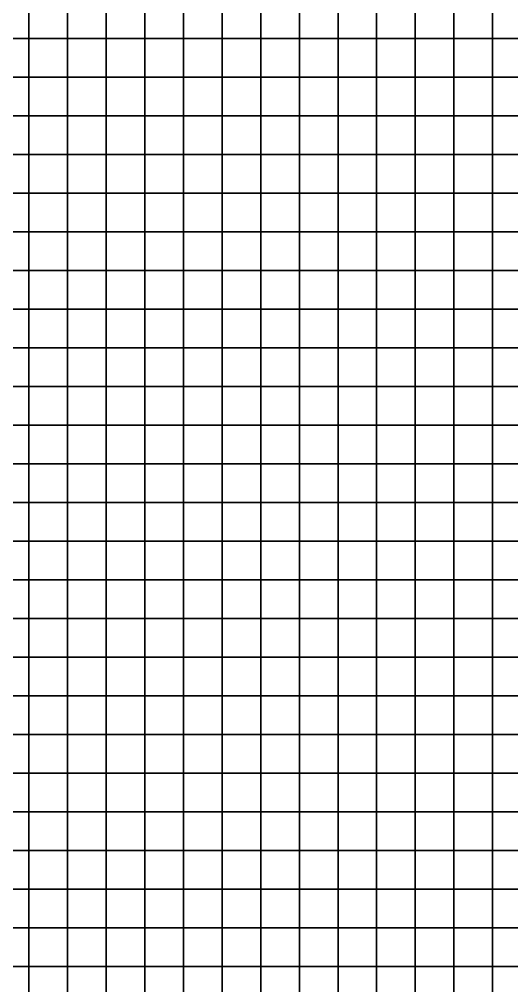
# Model space of a CAD drawing. Extents: x -32000 to 32000, y -32000 to 32000.
# Drawn here: x 8160 to 16317, y 320 to 16317 of the extents above; entities that cross this region are included whole.
import ezdxf

# ---------------------------------------------------------------- set-up
doc = ezdxf.new("R2010")
doc.units = 0

msp = doc.modelspace()

# ---------------------------------------------------------------- linework, layer by layer
at = {"color": 1}
for points in [[(7680, 16000, 3570.229), (8320, 16000, 3350.7786), (8320, 16640, 3401.2859), (7680, 16640, 3592.6365)], [(8320, 16000, 3350.7786), (8960, 16000, 3304.5771), (8960, 16640, 3305.9028), (8320, 16640, 3401.2859)], [(8960, 16000, 3304.5771), (9600, 16000, 3301.3774), (9600, 16640, 3306.0391), (8960, 16640, 3305.9028)], [(9600, 16000, 3301.3774), (10239.9961, 16000, 3302.4307), (10239.9961, 16640, 3425.147), (9600, 16640, 3306.0391)], [(10239.9961, 16000, 3302.4307), (10879.9961, 16000, 3128.3542), (10879.9961, 16640, 3186.5723), (10239.9961, 16640, 3425.147)], [(10879.9961, 16000, 3128.3542), (11520, 16000, 2755.7507), (11520, 16640, 2664.1694), (10879.9961, 16640, 3186.5723)], [(11520, 16000, 2755.7507), (12160, 16000, 2540.5693), (12160, 16640, 2395.7163), (11520, 16640, 2664.1694)], [(12160, 16000, 2540.5693), (12800, 16000, 2430.728), (12800, 16640, 2375.4512), (12160, 16640, 2395.7163)], [(12800, 16000, 2430.728), (13440, 16000, 2369.3953), (13440, 16640, 2366.1953), (12800, 16640, 2375.4512)], [(13440, 16000, 2369.3953), (14079.9961, 16000, 2370.7207), (14079.9961, 16640, 2367.5208), (13440, 16640, 2366.1953)], [(14079.9961, 16000, 2370.7207), (14719.9961, 16000, 2372.0461), (14719.9961, 16640, 2370.7207), (14079.9961, 16640, 2367.5208)], [(14719.9961, 16000, 2372.0461), (15360, 16000, 2375.2461), (15360, 16640, 2373.9207), (14719.9961, 16640, 2370.7207)], [(15360, 16000, 2375.2461), (16000, 16000, 2378.446), (16000, 16640, 2377.1206), (15360, 16640, 2373.9207)], [(16000, 16000, 2378.446), (16640, 16000, 2381.646), (16640, 16640, 2380.3206), (16000, 16640, 2377.1206)], [(7680, 15360, 3390.1912), (8320, 15360, 3306.4519), (8320, 16000, 3350.7786), (7680, 16000, 3570.229)], [(8320, 15360, 3306.4519), (8960, 15360, 3303.252), (8960, 16000, 3304.5771), (8320, 16000, 3350.7786)], [(8960, 15360, 3303.252), (9600, 15360, 3300.0518), (9600, 16000, 3301.3774), (8960, 16000, 3304.5771)], [(9600, 15360, 3300.0518), (10239.9961, 15360, 3296.8521), (10239.9961, 16000, 3302.4307), (9600, 16000, 3301.3774)], [(10239.9961, 15360, 3296.8521), (10879.9961, 15360, 3214.2483), (10879.9961, 16000, 3128.3542), (10239.9961, 16000, 3302.4307)], [(10879.9961, 15360, 3214.2483), (11520, 15360, 2991.0708), (11520, 16000, 2755.7507), (10879.9961, 16000, 3128.3542)], [(11520, 15360, 2991.0708), (12160, 15360, 2772.7942), (12160, 16000, 2540.5693), (11520, 16000, 2755.7507)], [(12160, 15360, 2772.7942), (12800, 15360, 2529.6687), (12800, 16000, 2430.728), (12160, 16000, 2540.5693)], [(12800, 15360, 2529.6687), (13440, 15360, 2390.9829), (13440, 16000, 2369.3953), (12800, 16000, 2430.728)], [(13440, 15360, 2390.9829), (14079.9961, 15360, 2374.8635), (14079.9961, 16000, 2370.7207), (13440, 16000, 2369.3953)], [(14079.9961, 15360, 2374.8635), (14719.9961, 15360, 2375.2461), (14719.9961, 16000, 2372.0461), (14079.9961, 16000, 2370.7207)], [(14719.9961, 15360, 2375.2461), (15360, 15360, 2376.5715), (15360, 16000, 2375.2461), (14719.9961, 16000, 2372.0461)], [(15360, 15360, 2376.5715), (16000, 15360, 2379.7715), (16000, 16000, 2378.446), (15360, 16000, 2375.2461)], [(16000, 15360, 2379.7715), (16640, 15360, 2382.9714), (16640, 16000, 2381.646), (16000, 16000, 2378.446)], [(7680, 14719.9961, 3319.1943), (8320, 14719.9961, 3307.7773), (8320, 15360, 3306.4519), (7680, 15360, 3390.1912)], [(8320, 14719.9961, 3307.7773), (8960, 14719.9961, 3304.5771), (8960, 15360, 3303.252), (8320, 15360, 3306.4519)], [(8960, 14719.9961, 3304.5771), (9600, 14719.9961, 3301.3774), (9600, 15360, 3300.0518), (8960, 15360, 3303.252)], [(9600, 14719.9961, 3301.3774), (10239.9961, 14719.9961, 3313.7166), (10239.9961, 15360, 3296.8521), (9600, 15360, 3300.0518)], [(10239.9961, 14719.9961, 3313.7166), (10879.9961, 14719.9961, 3361.4468), (10879.9961, 15360, 3214.2483), (10239.9961, 15360, 3296.8521)], [(10879.9961, 14719.9961, 3361.4468), (11520, 14719.9961, 3235.4263), (11520, 15360, 2991.0708), (10879.9961, 15360, 3214.2483)], [(11520, 14719.9961, 3235.4263), (12160, 14719.9961, 2981.0305), (12160, 15360, 2772.7942), (11520, 15360, 2991.0708)], [(12160, 14719.9961, 2981.0305), (12800, 14719.9961, 2725.5112), (12800, 15360, 2529.6687), (12160, 15360, 2772.7942)], [(12800, 14719.9961, 2725.5112), (13440, 14719.9961, 2529.3501), (13440, 15360, 2390.9829), (12800, 15360, 2529.6687)], [(13440, 14719.9961, 2529.3501), (14079.9961, 14719.9961, 2478.543), (14079.9961, 15360, 2374.8635), (13440, 15360, 2390.9829)], [(14079.9961, 14719.9961, 2478.543), (14719.9961, 14719.9961, 2417.9355), (14719.9961, 15360, 2375.2461), (14079.9961, 15360, 2374.8635)], [(14719.9961, 14719.9961, 2417.9355), (15360, 14719.9961, 2379.7715), (15360, 15360, 2376.5715), (14719.9961, 15360, 2375.2461)], [(15360, 14719.9961, 2379.7715), (16000, 14719.9961, 2381.0969), (16000, 15360, 2379.7715), (15360, 15360, 2376.5715)], [(16000, 14719.9961, 2381.0969), (16640, 14719.9961, 2384.2969), (16640, 15360, 2382.9714), (16000, 15360, 2379.7715)], [(7680, 14079.9961, 3451.9382), (8320, 14079.9961, 3309.1025), (8320, 14719.9961, 3307.7773), (7680, 14719.9961, 3319.1943)], [(8320, 14079.9961, 3309.1025), (8960, 14079.9961, 3305.9028), (8960, 14719.9961, 3304.5771), (8320, 14719.9961, 3307.7773)], [(8960, 14079.9961, 3305.9028), (9600, 14079.9961, 3324.2676), (9600, 14719.9961, 3301.3774), (8960, 14719.9961, 3304.5771)], [(9600, 14079.9961, 3324.2676), (10239.9961, 14079.9961, 3412.0063), (10239.9961, 14719.9961, 3313.7166), (9600, 14719.9961, 3301.3774)], [(10239.9961, 14079.9961, 3412.0063), (10879.9961, 14079.9961, 3471.0444), (10879.9961, 14719.9961, 3361.4468), (10239.9961, 14719.9961, 3313.7166)], [(10879.9961, 14079.9961, 3471.0444), (11520, 14079.9961, 3459.7007), (11520, 14719.9961, 3235.4263), (10879.9961, 14719.9961, 3361.4468)], [(11520, 14079.9961, 3459.7007), (12160, 14079.9961, 3120.5415), (12160, 14719.9961, 2981.0305), (11520, 14719.9961, 3235.4263)], [(12160, 14079.9961, 3120.5415), (12800, 14079.9961, 2764.1318), (12800, 14719.9961, 2725.5112), (12160, 14719.9961, 2981.0305)], [(12800, 14079.9961, 2764.1318), (13440, 14079.9961, 2553.2732), (13440, 14719.9961, 2529.3501), (12800, 14719.9961, 2725.5112)], [(13440, 14079.9961, 2553.2732), (14079.9961, 14079.9961, 2470.6121), (14079.9961, 14719.9961, 2478.543), (13440, 14719.9961, 2529.3501)], [(14079.9961, 14079.9961, 2470.6121), (14719.9961, 14079.9961, 2395.9485), (14719.9961, 14719.9961, 2417.9355), (14079.9961, 14719.9961, 2478.543)], [(14719.9961, 14079.9961, 2395.9485), (15360, 14079.9961, 2382.9714), (15360, 14719.9961, 2379.7715), (14719.9961, 14719.9961, 2417.9355)], [(15360, 14079.9961, 2382.9714), (16000, 14079.9961, 2384.2969), (16000, 14719.9961, 2381.0969), (15360, 14719.9961, 2379.7715)], [(16000, 14079.9961, 2384.2969), (16640, 14079.9961, 2385.6223), (16640, 14719.9961, 2384.2969), (16000, 14719.9961, 2381.0969)], [(7680, 13440, 3515.8374), (8320, 13440, 3397.668), (8320, 14079.9961, 3309.1025), (7680, 14079.9961, 3451.9382)], [(8320, 13440, 3397.668), (8960, 13440, 3332.8938), (8960, 14079.9961, 3305.9028), (8320, 14079.9961, 3309.1025)], [(8960, 13440, 3332.8938), (9600, 13440, 3454.6497), (9600, 14079.9961, 3324.2676), (8960, 14079.9961, 3305.9028)], [(9600, 13440, 3454.6497), (10239.9961, 13440, 3692.1558), (10239.9961, 14079.9961, 3412.0063), (9600, 14079.9961, 3324.2676)], [(10239.9961, 13440, 3692.1558), (10879.9961, 13440, 3717.3301), (10879.9961, 14079.9961, 3471.0444), (10239.9961, 14079.9961, 3412.0063)], [(10879.9961, 13440, 3717.3301), (11520, 13440, 3658.7356), (11520, 14079.9961, 3459.7007), (10879.9961, 14079.9961, 3471.0444)], [(11520, 13440, 3658.7356), (12160, 13440, 3425.0393), (12160, 14079.9961, 3120.5415), (11520, 14079.9961, 3459.7007)], [(12160, 13440, 3425.0393), (12800, 13440, 3016.1592), (12800, 14079.9961, 2764.1318), (12160, 14079.9961, 3120.5415)], [(12800, 13440, 3016.1592), (13440, 13440, 2613.7263), (13440, 14079.9961, 2553.2732), (12800, 14079.9961, 2764.1318)], [(13440, 13440, 2613.7263), (14079.9961, 13440, 2436.8237), (14079.9961, 14079.9961, 2470.6121), (13440, 14079.9961, 2553.2732)], [(14079.9961, 13440, 2436.8237), (14719.9961, 13440, 2387.4968), (14719.9961, 14079.9961, 2395.9485), (14079.9961, 14079.9961, 2470.6121)], [(14719.9961, 13440, 2387.4968), (15360, 13440, 2386.1714), (15360, 14079.9961, 2382.9714), (14719.9961, 14079.9961, 2395.9485)], [(15360, 13440, 2386.1714), (16000, 13440, 2387.4968), (16000, 14079.9961, 2384.2969), (15360, 14079.9961, 2382.9714)], [(16000, 13440, 2387.4968), (16640, 13440, 2388.8223), (16640, 14079.9961, 2385.6223), (16000, 14079.9961, 2384.2969)], [(7680, 12800, 3451.9124), (8320, 12800, 3448.8198), (8320, 13440, 3397.668), (7680, 13440, 3515.8374)], [(8320, 12800, 3448.8198), (8960, 12800, 3456.4575), (8960, 13440, 3332.8938), (8320, 13440, 3397.668)], [(8960, 12800, 3456.4575), (9600, 12800, 3600.6409), (9600, 13440, 3454.6497), (8960, 13440, 3332.8938)], [(9600, 12800, 3600.6409), (10239.9961, 12800, 3927.3921), (10239.9961, 13440, 3692.1558), (9600, 13440, 3454.6497)], [(10239.9961, 12800, 3927.3921), (10879.9961, 12800, 4026.762), (10879.9961, 13440, 3717.3301), (10239.9961, 13440, 3692.1558)], [(10879.9961, 12800, 4026.762), (11520, 12800, 3889.8545), (11520, 13440, 3658.7356), (10879.9961, 13440, 3717.3301)], [(11520, 12800, 3889.8545), (12160, 12800, 3857.3003), (12160, 13440, 3425.0393), (11520, 13440, 3658.7356)], [(12160, 12800, 3857.3003), (12800, 12800, 3546.2227), (12800, 13440, 3016.1592), (12160, 13440, 3425.0393)], [(12800, 12800, 3546.2227), (13440, 12800, 2959.9038), (13440, 13440, 2613.7263), (12800, 13440, 3016.1592)], [(13440, 12800, 2959.9038), (14079.9961, 12800, 2579.9922), (14079.9961, 13440, 2436.8237), (13440, 13440, 2613.7263)], [(14079.9961, 12800, 2579.9922), (14719.9961, 12800, 2429.3557), (14719.9961, 13440, 2387.4968), (14079.9961, 13440, 2436.8237)], [(14719.9961, 12800, 2429.3557), (15360, 12800, 2389.3713), (15360, 13440, 2386.1714), (14719.9961, 13440, 2387.4968)], [(15360, 12800, 2389.3713), (16000, 12800, 2390.6968), (16000, 13440, 2387.4968), (15360, 13440, 2386.1714)], [(16000, 12800, 2390.6968), (16640, 12800, 2392.0222), (16640, 13440, 2388.8223), (16000, 13440, 2387.4968)], [(7680, 12160, 3453.3452), (8320, 12160, 3452.0198), (8320, 12800, 3448.8198), (7680, 12800, 3451.9124)], [(8320, 12160, 3452.0198), (8960, 12160, 3459.9229), (8960, 12800, 3456.4575), (8320, 12800, 3448.8198)], [(8960, 12160, 3459.9229), (9600, 12160, 3530.6477), (9600, 12800, 3600.6409), (8960, 12800, 3456.4575)], [(9600, 12160, 3530.6477), (10239.9961, 12160, 3771.9917), (10239.9961, 12800, 3927.3921), (9600, 12800, 3600.6409)], [(10239.9961, 12160, 3771.9917), (10879.9961, 12160, 4111.6567), (10879.9961, 12800, 4026.762), (10239.9961, 12800, 3927.3921)], [(10879.9961, 12160, 4111.6567), (11520, 12160, 4161.4453), (11520, 12800, 3889.8545), (10879.9961, 12800, 4026.762)], [(11520, 12160, 4161.4453), (12160, 12160, 4023.6008), (12160, 12800, 3857.3003), (11520, 12800, 3889.8545)], [(12160, 12160, 4023.6008), (12800, 12160, 3607.4768), (12800, 12800, 3546.2227), (12160, 12800, 3857.3003)], [(12800, 12160, 3607.4768), (13440, 12160, 3097.8728), (13440, 12800, 2959.9038), (12800, 12800, 3546.2227)], [(13440, 12160, 3097.8728), (14079.9961, 12160, 2747.6514), (14079.9961, 12800, 2579.9922), (13440, 12800, 2959.9038)], [(14079.9961, 12160, 2747.6514), (14719.9961, 12160, 2521.0393), (14719.9961, 12800, 2429.3557), (14079.9961, 12800, 2579.9922)], [(14719.9961, 12160, 2521.0393), (15360, 12160, 2392.5713), (15360, 12800, 2389.3713), (14719.9961, 12800, 2429.3557)], [(15360, 12160, 2392.5713), (16000, 12160, 2393.8967), (16000, 12800, 2390.6968), (15360, 12800, 2389.3713)], [(16000, 12160, 2393.8967), (16640, 12160, 2395.2222), (16640, 12800, 2392.0222), (16000, 12800, 2390.6968)], [(7680, 11520, 3479.0278), (8320, 11520, 3455.2197), (8320, 12160, 3452.0198), (7680, 12160, 3453.3452)], [(8320, 11520, 3455.2197), (8960, 11520, 3456.5452), (8960, 12160, 3459.9229), (8320, 12160, 3452.0198)], [(8960, 11520, 3456.5452), (9600, 11520, 3459.7451), (9600, 12160, 3530.6477), (8960, 12160, 3459.9229)], [(9600, 11520, 3459.7451), (10239.9961, 11520, 3651.553), (10239.9961, 12160, 3771.9917), (9600, 12160, 3530.6477)], [(10239.9961, 11520, 3651.553), (10879.9961, 11520, 4103.3604), (10879.9961, 12160, 4111.6567), (10239.9961, 12160, 3771.9917)], [(10879.9961, 11520, 4103.3604), (11520, 11520, 4332.502), (11520, 12160, 4161.4453), (10879.9961, 12160, 4111.6567)], [(11520, 11520, 4332.502), (12160, 11520, 4043.2617), (12160, 12160, 4023.6008), (11520, 12160, 4161.4453)], [(12160, 11520, 4043.2617), (12800, 11520, 3546.7124), (12800, 12160, 3607.4768), (12160, 12160, 4023.6008)], [(12800, 11520, 3546.7124), (13440, 11520, 3193.3831), (13440, 12160, 3097.8728), (12800, 12160, 3607.4768)], [(13440, 11520, 3193.3831), (14079.9961, 11520, 2884.9141), (14079.9961, 12160, 2747.6514), (13440, 12160, 3097.8728)], [(14079.9961, 11520, 2884.9141), (14719.9961, 11520, 2617.1865), (14719.9961, 12160, 2521.0393), (14079.9961, 12160, 2747.6514)], [(14719.9961, 11520, 2617.1865), (15360, 11520, 2461.0908), (15360, 12160, 2392.5713), (14719.9961, 12160, 2521.0393)], [(15360, 11520, 2461.0908), (16000, 11520, 2397.0967), (16000, 12160, 2393.8967), (15360, 12160, 2392.5713)], [(16000, 11520, 2397.0967), (16640, 11520, 2398.4221), (16640, 12160, 2395.2222), (16000, 12160, 2393.8967)], [(7680, 10879.9961, 3514.4565), (8320, 10879.9961, 3458.4194), (8320, 11520, 3455.2197), (7680, 11520, 3479.0278)], [(8320, 10879.9961, 3458.4194), (8960, 10879.9961, 3459.7451), (8960, 11520, 3456.5452), (8320, 11520, 3455.2197)], [(8960, 10879.9961, 3459.7451), (9600, 10879.9961, 3491.3635), (9600, 11520, 3459.7451), (8960, 11520, 3456.5452)], [(9600, 10879.9961, 3491.3635), (10239.9961, 10879.9961, 3773.1533), (10239.9961, 11520, 3651.553), (9600, 11520, 3459.7451)], [(10239.9961, 10879.9961, 3773.1533), (10879.9961, 10879.9961, 4194.3413), (10879.9961, 11520, 4103.3604), (10239.9961, 11520, 3651.553)], [(10879.9961, 10879.9961, 4194.3413), (11520, 10879.9961, 4367.2656), (11520, 11520, 4332.502), (10879.9961, 11520, 4103.3604)], [(11520, 10879.9961, 4367.2656), (12160, 10879.9961, 4130.3232), (12160, 11520, 4043.2617), (11520, 11520, 4332.502)], [(12160, 10879.9961, 4130.3232), (12800, 10879.9961, 3729.4548), (12800, 11520, 3546.7124), (12160, 11520, 4043.2617)], [(12800, 10879.9961, 3729.4548), (13440, 10879.9961, 3379.6006), (13440, 11520, 3193.3831), (12800, 11520, 3546.7124)], [(13440, 10879.9961, 3379.6006), (14079.9961, 10879.9961, 2961.3486), (14079.9961, 11520, 2884.9141), (13440, 11520, 3193.3831)], [(14079.9961, 10879.9961, 2961.3486), (14719.9961, 10879.9961, 2724.1877), (14719.9961, 11520, 2617.1865), (14079.9961, 11520, 2884.9141)], [(14719.9961, 10879.9961, 2724.1877), (15360, 10879.9961, 2593.8372), (15360, 11520, 2461.0908), (14719.9961, 11520, 2617.1865)], [(15360, 10879.9961, 2593.8372), (16000, 10879.9961, 2464.1104), (16000, 11520, 2397.0967), (15360, 11520, 2461.0908)], [(16000, 10879.9961, 2464.1104), (16640, 10879.9961, 2401.6221), (16640, 11520, 2398.4221), (16000, 11520, 2397.0967)], [(7680, 10239.9961, 3552.9641), (8320, 10239.9961, 3462.5496), (8320, 10879.9961, 3458.4194), (7680, 10879.9961, 3514.4565)], [(8320, 10239.9961, 3462.5496), (8960, 10239.9961, 3462.9451), (8960, 10879.9961, 3459.7451), (8320, 10879.9961, 3458.4194)], [(8960, 10239.9961, 3462.9451), (9600, 10239.9961, 3496.1921), (9600, 10879.9961, 3491.3635), (8960, 10879.9961, 3459.7451)], [(9600, 10239.9961, 3496.1921), (10239.9961, 10239.9961, 3718.9194), (10239.9961, 10879.9961, 3773.1533), (9600, 10879.9961, 3491.3635)], [(10239.9961, 10239.9961, 3718.9194), (10879.9961, 10239.9961, 4010.595), (10879.9961, 10879.9961, 4194.3413), (10239.9961, 10879.9961, 3773.1533)], [(10879.9961, 10239.9961, 4010.595), (11520, 10239.9961, 4174.6729), (11520, 10879.9961, 4367.2656), (10879.9961, 10879.9961, 4194.3413)], [(11520, 10239.9961, 4174.6729), (12160, 10239.9961, 4233.2856), (12160, 10879.9961, 4130.3232), (11520, 10879.9961, 4367.2656)], [(12160, 10239.9961, 4233.2856), (12800, 10239.9961, 4005.2776), (12800, 10879.9961, 3729.4548), (12160, 10879.9961, 4130.3232)], [(12800, 10239.9961, 4005.2776), (13440, 10239.9961, 3461.6523), (13440, 10879.9961, 3379.6006), (12800, 10879.9961, 3729.4548)], [(13440, 10239.9961, 3461.6523), (14079.9961, 10239.9961, 2962.708), (14079.9961, 10879.9961, 2961.3486), (13440, 10879.9961, 3379.6006)], [(14079.9961, 10239.9961, 2962.708), (14719.9961, 10239.9961, 2867.1016), (14719.9961, 10879.9961, 2724.1877), (14079.9961, 10879.9961, 2961.3486)], [(14719.9961, 10239.9961, 2867.1016), (15360, 10239.9961, 2755.2124), (15360, 10879.9961, 2593.8372), (14719.9961, 10879.9961, 2724.1877)], [(15360, 10239.9961, 2755.2124), (16000, 10239.9961, 2517.7141), (16000, 10879.9961, 2464.1104), (15360, 10879.9961, 2593.8372)], [(16000, 10239.9961, 2517.7141), (16640, 10239.9961, 2404.822), (16640, 10879.9961, 2401.6221), (16000, 10879.9961, 2464.1104)], [(7680, 9600, 3558.6929), (8320, 9600, 3487.1257), (8320, 10239.9961, 3462.5496), (7680, 10239.9961, 3552.9641)], [(8320, 9600, 3487.1257), (8960, 9600, 3466.145), (8960, 10239.9961, 3462.9451), (8320, 10239.9961, 3462.5496)], [(8960, 9600, 3466.145), (9600, 9600, 3467.4705), (9600, 10239.9961, 3496.1921), (8960, 10239.9961, 3462.9451)], [(9600, 9600, 3467.4705), (10239.9961, 9600, 3508.9675), (10239.9961, 10239.9961, 3718.9194), (9600, 10239.9961, 3496.1921)], [(10239.9961, 9600, 3508.9675), (10879.9961, 9600, 3676.218), (10879.9961, 10239.9961, 4010.595), (10239.9961, 10239.9961, 3718.9194)], [(10879.9961, 9600, 3676.218), (11520, 9600, 3979.272), (11520, 10239.9961, 4174.6729), (10879.9961, 10239.9961, 4010.595)], [(11520, 9600, 3979.272), (12160, 9600, 4243.3574), (12160, 10239.9961, 4233.2856), (11520, 10239.9961, 4174.6729)], [(12160, 9600, 4243.3574), (12800, 9600, 4243.7769), (12800, 10239.9961, 4005.2776), (12160, 10239.9961, 4233.2856)], [(12800, 9600, 4243.7769), (13440, 9600, 3819.2822), (13440, 10239.9961, 3461.6523), (12800, 10239.9961, 4005.2776)], [(13440, 9600, 3819.2822), (14079.9961, 9600, 3210.2092), (14079.9961, 10239.9961, 2962.708), (13440, 10239.9961, 3461.6523)], [(14079.9961, 9600, 3210.2092), (14719.9961, 9600, 3062.5911), (14719.9961, 10239.9961, 2867.1016), (14079.9961, 10239.9961, 2962.708)], [(14719.9961, 9600, 3062.5911), (15360, 9600, 3027.8828), (15360, 10239.9961, 2755.2124), (14719.9961, 10239.9961, 2867.1016)], [(15360, 9600, 3027.8828), (16000, 9600, 2612.4504), (16000, 10239.9961, 2517.7141), (15360, 10239.9961, 2755.2124)], [(16000, 9600, 2612.4504), (16640, 9600, 2408.022), (16640, 10239.9961, 2404.822), (16000, 10239.9961, 2517.7141)], [(7680, 8960, 3536.293), (8320, 8960, 3523.4482), (8320, 9600, 3487.1257), (7680, 9600, 3558.6929)], [(8320, 8960, 3523.4482), (8960, 8960, 3469.3447), (8960, 9600, 3466.145), (8320, 9600, 3487.1257)], [(8960, 8960, 3469.3447), (9600, 8960, 3470.6704), (9600, 9600, 3467.4705), (8960, 9600, 3466.145)], [(9600, 8960, 3470.6704), (10239.9961, 8960, 3471.9958), (10239.9961, 9600, 3508.9675), (9600, 9600, 3467.4705)], [(10239.9961, 8960, 3471.9958), (10879.9961, 8960, 3580.3779), (10879.9961, 9600, 3676.218), (10239.9961, 9600, 3508.9675)], [(10879.9961, 8960, 3580.3779), (11520, 8960, 3947.5498), (11520, 9600, 3979.272), (10879.9961, 9600, 3676.218)], [(11520, 8960, 3947.5498), (12160, 8960, 4219.4614), (12160, 9600, 4243.3574), (11520, 9600, 3979.272)], [(12160, 8960, 4219.4614), (12800, 8960, 4247.959), (12800, 9600, 4243.7769), (12160, 9600, 4243.3574)], [(12800, 8960, 4247.959), (13440, 8960, 4124.8691), (13440, 9600, 3819.2822), (12800, 9600, 4243.7769)], [(13440, 8960, 4124.8691), (14079.9961, 8960, 3619.9348), (14079.9961, 9600, 3210.2092), (13440, 9600, 3819.2822)], [(14079.9961, 8960, 3619.9348), (14719.9961, 8960, 3323.3718), (14719.9961, 9600, 3062.5911), (14079.9961, 9600, 3210.2092)], [(14719.9961, 8960, 3323.3718), (15360, 8960, 3231.2412), (15360, 9600, 3027.8828), (14719.9961, 9600, 3062.5911)], [(15360, 8960, 3231.2412), (16000, 8960, 2705.3494), (16000, 9600, 2612.4504), (15360, 9600, 3027.8828)], [(16000, 8960, 2705.3494), (16640, 8960, 2424.6348), (16640, 9600, 2408.022), (16000, 9600, 2612.4504)], [(7680, 8320, 3507.064), (8320, 8320, 3501.7627), (8320, 8960, 3523.4482), (7680, 8960, 3536.293)], [(8320, 8320, 3501.7627), (8960, 8320, 3472.5449), (8960, 8960, 3469.3447), (8320, 8960, 3523.4482)], [(8960, 8320, 3472.5449), (9600, 8320, 3473.8704), (9600, 8960, 3470.6704), (8960, 8960, 3469.3447)], [(9600, 8320, 3473.8704), (10239.9961, 8320, 3487.7266), (10239.9961, 8960, 3471.9958), (9600, 8960, 3470.6704)], [(10239.9961, 8320, 3487.7266), (10879.9961, 8320, 3622.4509), (10879.9961, 8960, 3580.3779), (10239.9961, 8960, 3471.9958)], [(10879.9961, 8320, 3622.4509), (11520, 8320, 3985.8208), (11520, 8960, 3947.5498), (10879.9961, 8960, 3580.3779)], [(11520, 8320, 3985.8208), (12160, 8320, 4211.8599), (12160, 8960, 4219.4614), (11520, 8960, 3947.5498)], [(12160, 8320, 4211.8599), (12800, 8320, 4091.0969), (12800, 8960, 4247.959), (12160, 8960, 4219.4614)], [(12800, 8320, 4091.0969), (13440, 8320, 4071.5583), (13440, 8960, 4124.8691), (12800, 8960, 4247.959)], [(13440, 8320, 4071.5583), (14079.9961, 8320, 3917.4858), (14079.9961, 8960, 3619.9348), (13440, 8960, 4124.8691)], [(14079.9961, 8320, 3917.4858), (14719.9961, 8320, 3667.3958), (14719.9961, 8960, 3323.3718), (14079.9961, 8960, 3619.9348)], [(14719.9961, 8320, 3667.3958), (15360, 8320, 3394.886), (15360, 8960, 3231.2412), (14719.9961, 8960, 3323.3718)], [(15360, 8320, 3394.886), (16000, 8320, 2800.2703), (16000, 8960, 2705.3494), (15360, 8960, 3231.2412)], [(16000, 8320, 2800.2703), (16640, 8320, 2505.9417), (16640, 8960, 2424.6348), (16000, 8960, 2705.3494)], [(7680, 7680, 3480.27), (8320, 7680, 3477.0703), (8320, 8320, 3501.7627), (7680, 8320, 3507.064)], [(8320, 7680, 3477.0703), (8960, 7680, 3475.7446), (8960, 8320, 3472.5449), (8320, 8320, 3501.7627)], [(8960, 7680, 3475.7446), (9600, 7680, 3477.0703), (9600, 8320, 3473.8704), (8960, 8320, 3472.5449)], [(9600, 7680, 3477.0703), (10239.9961, 7680, 3498.0671), (10239.9961, 8320, 3487.7266), (9600, 8320, 3473.8704)], [(10239.9961, 7680, 3498.0671), (10879.9961, 7680, 3697.1807), (10879.9961, 8320, 3622.4509), (10239.9961, 8320, 3487.7266)], [(10879.9961, 7680, 3697.1807), (11520, 7680, 4042.5986), (11520, 8320, 3985.8208), (10879.9961, 8320, 3622.4509)], [(11520, 7680, 4042.5986), (12160, 7680, 4143.1489), (12160, 8320, 4211.8599), (11520, 8320, 3985.8208)], [(12160, 7680, 4143.1489), (12800, 7680, 3973.6016), (12800, 8320, 4091.0969), (12160, 8320, 4211.8599)], [(12800, 7680, 3973.6016), (13440, 7680, 3966.3403), (13440, 8320, 4071.5583), (12800, 8320, 4091.0969)], [(13440, 7680, 3966.3403), (14079.9961, 7680, 4050.6807), (14079.9961, 8320, 3917.4858), (13440, 8320, 4071.5583)], [(14079.9961, 7680, 4050.6807), (14719.9961, 7680, 3955.3848), (14719.9961, 8320, 3667.3958), (14079.9961, 8320, 3917.4858)], [(14719.9961, 7680, 3955.3848), (15360, 7680, 3537.7971), (15360, 8320, 3394.886), (14719.9961, 8320, 3667.3958)], [(15360, 7680, 3537.7971), (16000, 7680, 3093.4929), (16000, 8320, 2800.2703), (15360, 8320, 3394.886)], [(16000, 7680, 3093.4929), (16640, 7680, 2889.9832), (16640, 8320, 2505.9417), (16000, 8320, 2800.2703)], [(7680, 7040, 3501.0713), (8320, 7040, 3480.27), (8320, 7680, 3477.0703), (7680, 7680, 3480.27)], [(8320, 7040, 3480.27), (8960, 7040, 3478.9448), (8960, 7680, 3475.7446), (8320, 7680, 3477.0703)], [(8960, 7040, 3478.9448), (9600, 7040, 3480.27), (9600, 7680, 3477.0703), (8960, 7680, 3475.7446)], [(9600, 7040, 3480.27), (10239.9961, 7040, 3481.5957), (10239.9961, 7680, 3498.0671), (9600, 7680, 3477.0703)], [(10239.9961, 7040, 3481.5957), (10879.9961, 7040, 3659.168), (10879.9961, 7680, 3697.1807), (10239.9961, 7680, 3498.0671)], [(10879.9961, 7040, 3659.168), (11520, 7040, 3926.6799), (11520, 7680, 4042.5986), (10879.9961, 7680, 3697.1807)], [(11520, 7040, 3926.6799), (12160, 7040, 3992.0303), (12160, 7680, 4143.1489), (11520, 7680, 4042.5986)], [(12160, 7040, 3992.0303), (12800, 7040, 3938.0073), (12800, 7680, 3973.6016), (12160, 7680, 4143.1489)], [(12800, 7040, 3938.0073), (13440, 7040, 3905.3154), (13440, 7680, 3966.3403), (12800, 7680, 3973.6016)], [(13440, 7040, 3905.3154), (14079.9961, 7040, 3964.5881), (14079.9961, 7680, 4050.6807), (13440, 7680, 3966.3403)], [(14079.9961, 7040, 3964.5881), (14719.9961, 7040, 3923.8796), (14719.9961, 7680, 3955.3848), (14079.9961, 7680, 4050.6807)], [(14719.9961, 7040, 3923.8796), (15360, 7040, 3709.7847), (15360, 7680, 3537.7971), (14719.9961, 7680, 3955.3848)], [(15360, 7040, 3709.7847), (16000, 7040, 3649.9736), (16000, 7680, 3093.4929), (15360, 7680, 3537.7971)], [(16000, 7040, 3649.9736), (16640, 7040, 3476.21), (16640, 7680, 2889.9832), (16000, 7680, 3093.4929)], [(7680, 6399.9961, 3519.7417), (8320, 6399.9961, 3483.4702), (8320, 7040, 3480.27), (7680, 7040, 3501.0713)], [(8320, 6399.9961, 3483.4702), (8960, 6399.9961, 3482.1445), (8960, 7040, 3478.9448), (8320, 7040, 3480.27)], [(8960, 6399.9961, 3482.1445), (9600, 6399.9961, 3483.4702), (9600, 7040, 3480.27), (8960, 7040, 3478.9448)], [(9600, 6399.9961, 3483.4702), (10239.9961, 6399.9961, 3499.043), (10239.9961, 7040, 3481.5957), (9600, 7040, 3480.27)], [(10239.9961, 6399.9961, 3499.043), (10879.9961, 6399.9961, 3690.2866), (10879.9961, 7040, 3659.168), (10239.9961, 7040, 3481.5957)], [(10879.9961, 6399.9961, 3690.2866), (11520, 6399.9961, 3848.5935), (11520, 7040, 3926.6799), (10879.9961, 7040, 3659.168)], [(11520, 6399.9961, 3848.5935), (12160, 6399.9961, 3888.9094), (12160, 7040, 3992.0303), (11520, 7040, 3926.6799)], [(12160, 6399.9961, 3888.9094), (12800, 6399.9961, 3896.2986), (12800, 7040, 3938.0073), (12160, 7040, 3992.0303)], [(12800, 6399.9961, 3896.2986), (13440, 6399.9961, 3801.0254), (13440, 7040, 3905.3154), (12800, 7040, 3938.0073)], [(13440, 6399.9961, 3801.0254), (14079.9961, 6399.9961, 3778.3394), (14079.9961, 7040, 3964.5881), (13440, 7040, 3905.3154)], [(14079.9961, 6399.9961, 3778.3394), (14719.9961, 6399.9961, 3775.1392), (14719.9961, 7040, 3923.8796), (14079.9961, 7040, 3964.5881)], [(14719.9961, 6399.9961, 3775.1392), (15360, 6399.9961, 3863.741), (15360, 7040, 3709.7847), (14719.9961, 7040, 3923.8796)], [(15360, 6399.9961, 3863.741), (16000, 6399.9961, 4071.1792), (16000, 7040, 3649.9736), (15360, 7040, 3709.7847)], [(16000, 6399.9961, 4071.1792), (16640, 6399.9961, 3935.9023), (16640, 7040, 3476.21), (16000, 7040, 3649.9736)], [(7680, 5760, 3501.3833), (8320, 5760, 3486.6699), (8320, 6399.9961, 3483.4702), (7680, 6399.9961, 3519.7417)], [(8320, 5760, 3486.6699), (8960, 5760, 3485.3447), (8960, 6399.9961, 3482.1445), (8320, 6399.9961, 3483.4702)], [(8960, 5760, 3485.3447), (9600, 5760, 3486.6699), (9600, 6399.9961, 3483.4702), (8960, 6399.9961, 3482.1445)], [(9600, 5760, 3486.6699), (10239.9961, 5760, 3516.1433), (10239.9961, 6399.9961, 3499.043), (9600, 6399.9961, 3483.4702)], [(10239.9961, 5760, 3516.1433), (10879.9961, 5760, 3616.8892), (10879.9961, 6399.9961, 3690.2866), (10239.9961, 6399.9961, 3499.043)], [(10879.9961, 5760, 3616.8892), (11520, 5760, 3634.1826), (11520, 6399.9961, 3848.5935), (10879.9961, 6399.9961, 3690.2866)], [(11520, 5760, 3634.1826), (12160, 5760, 3796.7795), (12160, 6399.9961, 3888.9094), (11520, 6399.9961, 3848.5935)], [(12160, 5760, 3796.7795), (12800, 5760, 3959.1362), (12800, 6399.9961, 3896.2986), (12160, 6399.9961, 3888.9094)], [(12800, 5760, 3959.1362), (13440, 5760, 3831.2383), (13440, 6399.9961, 3801.0254), (12800, 6399.9961, 3896.2986)], [(13440, 5760, 3831.2383), (14079.9961, 5760, 3779.6646), (14079.9961, 6399.9961, 3778.3394), (13440, 6399.9961, 3801.0254)], [(14079.9961, 5760, 3779.6646), (14719.9961, 5760, 3778.3394), (14719.9961, 6399.9961, 3775.1392), (14079.9961, 6399.9961, 3778.3394)], [(14719.9961, 5760, 3778.3394), (15360, 5760, 3867.812), (15360, 6399.9961, 3863.741), (14719.9961, 6399.9961, 3775.1392)], [(15360, 5760, 3867.812), (16000, 5760, 4041.813), (16000, 6399.9961, 4071.1792), (15360, 6399.9961, 3863.741)], [(16000, 5760, 4041.813), (16640, 5760, 4077.7688), (16640, 6399.9961, 3935.9023), (16000, 6399.9961, 4071.1792)], [(7680, 5120, 3491.1953), (8320, 5120, 3489.8701), (8320, 5760, 3486.6699), (7680, 5760, 3501.3833)], [(8320, 5120, 3489.8701), (8960, 5120, 3488.5444), (8960, 5760, 3485.3447), (8320, 5760, 3486.6699)], [(8960, 5120, 3488.5444), (9600, 5120, 3489.8701), (9600, 5760, 3486.6699), (8960, 5760, 3485.3447)], [(9600, 5120, 3489.8701), (10239.9961, 5120, 3491.5771), (10239.9961, 5760, 3516.1433), (9600, 5760, 3486.6699)], [(10239.9961, 5120, 3491.5771), (10879.9961, 5120, 3502.031), (10879.9961, 5760, 3616.8892), (10239.9961, 5760, 3516.1433)], [(10879.9961, 5120, 3502.031), (11520, 5120, 3560.2039), (11520, 5760, 3634.1826), (10879.9961, 5760, 3616.8892)], [(11520, 5120, 3560.2039), (12160, 5120, 3854.0527), (12160, 5760, 3796.7795), (11520, 5760, 3634.1826)], [(12160, 5120, 3854.0527), (12800, 5120, 4053.5759), (12800, 5760, 3959.1362), (12160, 5760, 3796.7795)], [(12800, 5120, 4053.5759), (13440, 5120, 3895.1396), (13440, 5760, 3831.2383), (12800, 5760, 3959.1362)], [(13440, 5120, 3895.1396), (14079.9961, 5120, 3784.1404), (14079.9961, 5760, 3779.6646), (13440, 5760, 3831.2383)], [(14079.9961, 5120, 3784.1404), (14719.9961, 5120, 3794.5815), (14719.9961, 5760, 3778.3394), (14079.9961, 5760, 3779.6646)], [(14719.9961, 5120, 3794.5815), (15360, 5120, 3842.0891), (15360, 5760, 3867.812), (14719.9961, 5760, 3778.3394)], [(15360, 5120, 3842.0891), (16000, 5120, 3847.155), (16000, 5760, 4041.813), (15360, 5760, 3867.812)], [(16000, 5120, 3847.155), (16640, 5120, 3945.4441), (16640, 5760, 4077.7688), (16000, 5760, 4041.813)], [(7680, 4480, 3494.3955), (8320, 4480, 3493.0698), (8320, 5120, 3489.8701), (7680, 5120, 3491.1953)], [(8320, 4480, 3493.0698), (8960, 4480, 3491.7446), (8960, 5120, 3488.5444), (8320, 5120, 3489.8701)], [(8960, 4480, 3491.7446), (9600, 4480, 3493.0698), (9600, 5120, 3489.8701), (8960, 5120, 3488.5444)], [(9600, 4480, 3493.0698), (10239.9961, 4480, 3494.3955), (10239.9961, 5120, 3491.5771), (9600, 5120, 3489.8701)], [(10239.9961, 4480, 3494.3955), (10879.9961, 4480, 3496.1025), (10879.9961, 5120, 3502.031), (10239.9961, 5120, 3491.5771)], [(10879.9961, 4480, 3496.1025), (11520, 4480, 3576.8838), (11520, 5120, 3560.2039), (10879.9961, 5120, 3502.031)], [(11520, 4480, 3576.8838), (12160, 4480, 3934.6252), (12160, 5120, 3854.0527), (11520, 5120, 3560.2039)], [(12160, 4480, 3934.6252), (12800, 4480, 4208.2539), (12800, 5120, 4053.5759), (12160, 5120, 3854.0527)], [(12800, 4480, 4208.2539), (13440, 4480, 4006.9092), (13440, 5120, 3895.1396), (12800, 5120, 4053.5759)], [(13440, 4480, 4006.9092), (14079.9961, 4480, 3854.1504), (14079.9961, 5120, 3784.1404), (13440, 5120, 3895.1396)], [(14079.9961, 4480, 3854.1504), (14719.9961, 4480, 3831.8679), (14719.9961, 5120, 3794.5815), (14079.9961, 5120, 3784.1404)], [(14719.9961, 4480, 3831.8679), (15360, 4480, 3806.1089), (15360, 5120, 3842.0891), (14719.9961, 5120, 3794.5815)], [(15360, 4480, 3806.1089), (16000, 4480, 3809.3091), (16000, 5120, 3847.155), (15360, 5120, 3842.0891)], [(16000, 4480, 3809.3091), (16640, 4480, 3837.9722), (16640, 5120, 3945.4441), (16000, 5120, 3847.155)], [(7680, 3840, 3497.5952), (8320, 3840, 3496.27), (8320, 4480, 3493.0698), (7680, 4480, 3494.3955)], [(8320, 3840, 3496.27), (8960, 3840, 3494.9443), (8960, 4480, 3491.7446), (8320, 4480, 3493.0698)], [(8960, 3840, 3494.9443), (9600, 3840, 3496.27), (9600, 4480, 3493.0698), (8960, 4480, 3491.7446)], [(9600, 3840, 3496.27), (10239.9961, 3840, 3529.8518), (10239.9961, 4480, 3494.3955), (9600, 4480, 3493.0698)], [(10239.9961, 3840, 3529.8518), (10879.9961, 3840, 3579.8457), (10879.9961, 4480, 3496.1025), (10239.9961, 4480, 3494.3955)], [(10879.9961, 3840, 3579.8457), (11520, 3840, 3630.5156), (11520, 4480, 3576.8838), (10879.9961, 4480, 3496.1025)], [(11520, 3840, 3630.5156), (12160, 3840, 3966.5249), (12160, 4480, 3934.6252), (11520, 4480, 3576.8838)], [(12160, 3840, 3966.5249), (12800, 3840, 4328.002), (12800, 4480, 4208.2539), (12160, 4480, 3934.6252)], [(12800, 3840, 4328.002), (13440, 3840, 4163.2407), (13440, 4480, 4006.9092), (12800, 4480, 4208.2539)], [(13440, 3840, 4163.2407), (14079.9961, 3840, 3924.5728), (14079.9961, 4480, 3854.1504), (13440, 4480, 4006.9092)], [(14079.9961, 3840, 3924.5728), (14719.9961, 3840, 3817.2112), (14719.9961, 4480, 3831.8679), (14079.9961, 4480, 3854.1504)], [(14719.9961, 3840, 3817.2112), (15360, 3840, 3809.3091), (15360, 4480, 3806.1089), (14719.9961, 4480, 3831.8679)], [(15360, 3840, 3809.3091), (16000, 3840, 3810.6345), (16000, 4480, 3809.3091), (15360, 4480, 3806.1089)], [(16000, 3840, 3810.6345), (16640, 3840, 3840.8691), (16640, 4480, 3837.9722), (16000, 4480, 3809.3091)], [(7680, 3200, 3500.7954), (8320, 3200, 3499.4697), (8320, 3840, 3496.27), (7680, 3840, 3497.5952)], [(8320, 3200, 3499.4697), (8960, 3200, 3498.1445), (8960, 3840, 3494.9443), (8320, 3840, 3496.27)], [(8960, 3200, 3498.1445), (9600, 3200, 3501.1401), (9600, 3840, 3496.27), (8960, 3840, 3494.9443)], [(9600, 3200, 3501.1401), (10239.9961, 3200, 3608.3958), (10239.9961, 3840, 3529.8518), (9600, 3840, 3496.27)], [(10239.9961, 3200, 3608.3958), (10879.9961, 3200, 3689.4082), (10879.9961, 3840, 3579.8457), (10239.9961, 3840, 3529.8518)], [(10879.9961, 3200, 3689.4082), (11520, 3200, 3676.6079), (11520, 3840, 3630.5156), (10879.9961, 3840, 3579.8457)], [(11520, 3200, 3676.6079), (12160, 3200, 3958.5313), (12160, 3840, 3966.5249), (11520, 3840, 3630.5156)], [(12160, 3200, 3958.5313), (12800, 3200, 4236.6743), (12800, 3840, 4328.002), (12160, 3840, 3966.5249)], [(12800, 3200, 4236.6743), (13440, 3200, 4116.1445), (13440, 3840, 4163.2407), (12800, 3840, 4328.002)], [(13440, 3200, 4116.1445), (14079.9961, 3200, 3920.5518), (14079.9961, 3840, 3924.5728), (13440, 3840, 4163.2407)], [(14079.9961, 3200, 3920.5518), (14719.9961, 3200, 3813.8345), (14719.9961, 3840, 3817.2112), (14079.9961, 3840, 3924.5728)], [(14719.9961, 3200, 3813.8345), (15360, 3200, 3829.4875), (15360, 3840, 3809.3091), (14719.9961, 3840, 3817.2112)], [(15360, 3200, 3829.4875), (16000, 3200, 3850.5791), (16000, 3840, 3810.6345), (15360, 3840, 3809.3091)], [(16000, 3200, 3850.5791), (16640, 3200, 3888.5032), (16640, 3840, 3840.8691), (16000, 3840, 3810.6345)], [(7680, 2559.9961, 3523.8765), (8320, 2559.9961, 3513.1404), (8320, 3200, 3499.4697), (7680, 3200, 3500.7954)], [(8320, 2559.9961, 3513.1404), (8960, 2559.9961, 3526.1746), (8960, 3200, 3498.1445), (8320, 3200, 3499.4697)], [(8960, 2559.9961, 3526.1746), (9600, 2559.9961, 3566.8125), (9600, 3200, 3501.1401), (8960, 3200, 3498.1445)], [(9600, 2559.9961, 3566.8125), (10239.9961, 2559.9961, 3692.4915), (10239.9961, 3200, 3608.3958), (9600, 3200, 3501.1401)], [(10239.9961, 2559.9961, 3692.4915), (10879.9961, 2559.9961, 3773.7876), (10879.9961, 3200, 3689.4082), (10239.9961, 3200, 3608.3958)], [(10879.9961, 2559.9961, 3773.7876), (11520, 2559.9961, 3744.9951), (11520, 3200, 3676.6079), (10879.9961, 3200, 3689.4082)], [(11520, 2559.9961, 3744.9951), (12160, 2559.9961, 3942.9714), (12160, 3200, 3958.5313), (11520, 3200, 3676.6079)], [(12160, 2559.9961, 3942.9714), (12800, 2559.9961, 4082.5989), (12800, 3200, 4236.6743), (12160, 3200, 3958.5313)], [(12800, 2559.9961, 4082.5989), (13440, 2559.9961, 4025.3501), (13440, 3200, 4116.1445), (12800, 3200, 4236.6743)], [(13440, 2559.9961, 4025.3501), (14079.9961, 2559.9961, 3978.1807), (14079.9961, 3200, 3920.5518), (13440, 3200, 4116.1445)], [(14079.9961, 2559.9961, 3978.1807), (14719.9961, 2559.9961, 3924.8027), (14719.9961, 3200, 3813.8345), (14079.9961, 3200, 3920.5518)], [(14719.9961, 2559.9961, 3924.8027), (15360, 2559.9961, 3971.3794), (15360, 3200, 3829.4875), (14719.9961, 3200, 3813.8345)], [(15360, 2559.9961, 3971.3794), (16000, 2559.9961, 3955.6191), (16000, 3200, 3850.5791), (15360, 3200, 3829.4875)], [(16000, 2559.9961, 3955.6191), (16640, 2559.9961, 3968.0752), (16640, 3200, 3888.5032), (16000, 3200, 3850.5791)], [(7680, 1920, 3637.7168), (8320, 1920, 3600.8762), (8320, 2559.9961, 3513.1404), (7680, 2559.9961, 3523.8765)], [(8320, 1920, 3600.8762), (8960, 1920, 3593.1106), (8960, 2559.9961, 3526.1746), (8320, 2559.9961, 3513.1404)], [(8960, 1920, 3593.1106), (9600, 1920, 3667.6045), (9600, 2559.9961, 3566.8125), (8960, 2559.9961, 3526.1746)], [(9600, 1920, 3667.6045), (10239.9961, 1920, 3785.0139), (10239.9961, 2559.9961, 3692.4915), (9600, 2559.9961, 3566.8125)], [(10239.9961, 1920, 3785.0139), (10879.9961, 1920, 3992.1392), (10879.9961, 2559.9961, 3773.7876), (10239.9961, 2559.9961, 3692.4915)], [(10879.9961, 1920, 3992.1392), (11520, 1920, 4147.4067), (11520, 2559.9961, 3744.9951), (10879.9961, 2559.9961, 3773.7876)], [(11520, 1920, 4147.4067), (12160, 1920, 4149.6387), (12160, 2559.9961, 3942.9714), (11520, 2559.9961, 3744.9951)], [(12160, 1920, 4149.6387), (12800, 1920, 4090.8271), (12800, 2559.9961, 4082.5989), (12160, 2559.9961, 3942.9714)], [(12800, 1920, 4090.8271), (13440, 1920, 4082.9402), (13440, 2559.9961, 4025.3501), (12800, 2559.9961, 4082.5989)], [(13440, 1920, 4082.9402), (14079.9961, 1920, 4144.3862), (14079.9961, 2559.9961, 3978.1807), (13440, 2559.9961, 4025.3501)], [(14079.9961, 1920, 4144.3862), (14719.9961, 1920, 4162.9888), (14719.9961, 2559.9961, 3924.8027), (14079.9961, 2559.9961, 3978.1807)], [(14719.9961, 1920, 4162.9888), (15360, 1920, 4172.1758), (15360, 2559.9961, 3971.3794), (14719.9961, 2559.9961, 3924.8027)], [(15360, 1920, 4172.1758), (16000, 1920, 4060.9436), (16000, 2559.9961, 3955.6191), (15360, 2559.9961, 3971.3794)], [(16000, 1920, 4060.9436), (16640, 1920, 4021.2124), (16640, 2559.9961, 3968.0752), (16000, 2559.9961, 3955.6191)], [(7680, 1280, 3748.4031), (8320, 1280, 3686.2156), (8320, 1920, 3600.8762), (7680, 1920, 3637.7168)], [(8320, 1280, 3686.2156), (8960, 1280, 3653.5212), (8960, 1920, 3593.1106), (8320, 1920, 3600.8762)], [(8960, 1280, 3653.5212), (9600, 1280, 3709.4075), (9600, 1920, 3667.6045), (8960, 1920, 3593.1106)], [(9600, 1280, 3709.4075), (10239.9961, 1280, 3846.7075), (10239.9961, 1920, 3785.0139), (9600, 1920, 3667.6045)], [(10239.9961, 1280, 3846.7075), (10879.9961, 1280, 4200.9634), (10879.9961, 1920, 3992.1392), (10239.9961, 1920, 3785.0139)], [(10879.9961, 1280, 4200.9634), (11520, 1280, 4595.8848), (11520, 1920, 4147.4067), (10879.9961, 1920, 3992.1392)], [(11520, 1280, 4595.8848), (12160, 1280, 4541.585), (12160, 1920, 4149.6387), (11520, 1920, 4147.4067)], [(12160, 1280, 4541.585), (12800, 1280, 4347.8452), (12800, 1920, 4090.8271), (12160, 1920, 4149.6387)], [(12800, 1280, 4347.8452), (13440, 1280, 4336.2627), (13440, 1920, 4082.9402), (12800, 1920, 4090.8271)], [(13440, 1280, 4336.2627), (14079.9961, 1280, 4331.2271), (14079.9961, 1920, 4144.3862), (13440, 1920, 4082.9402)], [(14079.9961, 1280, 4331.2271), (14719.9961, 1280, 4299.436), (14719.9961, 1920, 4162.9888), (14079.9961, 1920, 4144.3862)], [(14719.9961, 1280, 4299.436), (15360, 1280, 4191.3159), (15360, 1920, 4172.1758), (14719.9961, 1920, 4162.9888)], [(15360, 1280, 4191.3159), (16000, 1280, 3994.5828), (16000, 1920, 4060.9436), (15360, 1920, 4172.1758)], [(16000, 1280, 3994.5828), (16640, 1280, 3946.5083), (16640, 1920, 4021.2124), (16000, 1920, 4060.9436)], [(7680, 640, 3846.0293), (8320, 640, 3856.0059), (8320, 1280, 3686.2156), (7680, 1280, 3748.4031)], [(8320, 640, 3856.0059), (8960, 640, 3854.6746), (8960, 1280, 3653.5212), (8320, 1280, 3686.2156)], [(8960, 640, 3854.6746), (9600, 640, 3824.2473), (9600, 1280, 3709.4075), (8960, 1280, 3653.5212)], [(9600, 640, 3824.2473), (10239.9961, 640, 3900.0808), (10239.9961, 1280, 3846.7075), (9600, 1280, 3709.4075)], [(10239.9961, 640, 3900.0808), (10879.9961, 640, 4219.5825), (10879.9961, 1280, 4200.9634), (10239.9961, 1280, 3846.7075)], [(10879.9961, 640, 4219.5825), (11520, 640, 4620.4819), (11520, 1280, 4595.8848), (10879.9961, 1280, 4200.9634)], [(11520, 640, 4620.4819), (12160, 640, 4694.0615), (12160, 1280, 4541.585), (11520, 1280, 4595.8848)], [(12160, 640, 4694.0615), (12800, 640, 4592.686), (12800, 1280, 4347.8452), (12160, 1280, 4541.585)], [(12800, 640, 4592.686), (13440, 640, 4431.292), (13440, 1280, 4336.2627), (12800, 1280, 4347.8452)], [(13440, 640, 4431.292), (14079.9961, 640, 4331.2583), (14079.9961, 1280, 4331.2271), (13440, 1280, 4336.2627)], [(14079.9961, 640, 4331.2583), (14719.9961, 640, 4275.2656), (14719.9961, 1280, 4299.436), (14079.9961, 1280, 4331.2271)], [(14719.9961, 640, 4275.2656), (15360, 640, 4109.7222), (15360, 1280, 4191.3159), (14719.9961, 1280, 4299.436)], [(15360, 640, 4109.7222), (16000, 640, 3910.0476), (16000, 1280, 3994.5828), (15360, 1280, 4191.3159)], [(16000, 640, 3910.0476), (16640, 640, 3885.1609), (16640, 1280, 3946.5083), (16000, 1280, 3994.5828)], [(7680, 0, 3872.9722), (8320, 0, 3945.979), (8320, 640, 3856.0059), (7680, 640, 3846.0293)], [(8320, 0, 3945.979), (8960, 0, 4033.998), (8960, 640, 3854.6746), (8320, 640, 3856.0059)], [(8960, 0, 4033.998), (9600, 0, 4051.4583), (9600, 640, 3824.2473), (8960, 640, 3854.6746)], [(9600, 0, 4051.4583), (10239.9961, 0, 4039.021), (10239.9961, 640, 3900.0808), (9600, 640, 3824.2473)], [(10239.9961, 0, 4039.021), (10879.9961, 0, 4158.7881), (10879.9961, 640, 4219.5825), (10239.9961, 640, 3900.0808)], [(10879.9961, 0, 4158.7881), (11520, 0, 4391.4189), (11520, 640, 4620.4819), (10879.9961, 640, 4219.5825)], [(11520, 0, 4391.4189), (12160, 0, 4517.0469), (12160, 640, 4694.0615), (11520, 640, 4620.4819)], [(12160, 0, 4517.0469), (12800, 0, 4527.96), (12800, 640, 4592.686), (12160, 640, 4694.0615)], [(12800, 0, 4527.96), (13440, 0, 4474.9912), (13440, 640, 4431.292), (12800, 640, 4592.686)], [(13440, 0, 4474.9912), (14079.9961, 0, 4425.8457), (14079.9961, 640, 4331.2583), (13440, 640, 4431.292)], [(14079.9961, 0, 4425.8457), (14719.9961, 0, 4179.4414), (14719.9961, 640, 4275.2656), (14079.9961, 640, 4331.2583)], [(14719.9961, 0, 4179.4414), (15360, 0, 3943.5525), (15360, 640, 4109.7222), (14719.9961, 640, 4275.2656)], [(15360, 0, 3943.5525), (16000, 0, 3865.7402), (16000, 640, 3910.0476), (15360, 640, 4109.7222)], [(16000, 0, 3865.7402), (16640, 0, 3864.4146), (16640, 640, 3885.1609), (16000, 640, 3910.0476)]]:
    msp.add_3dface(points, dxfattribs=at)

doc.saveas('drawing.dxf')
